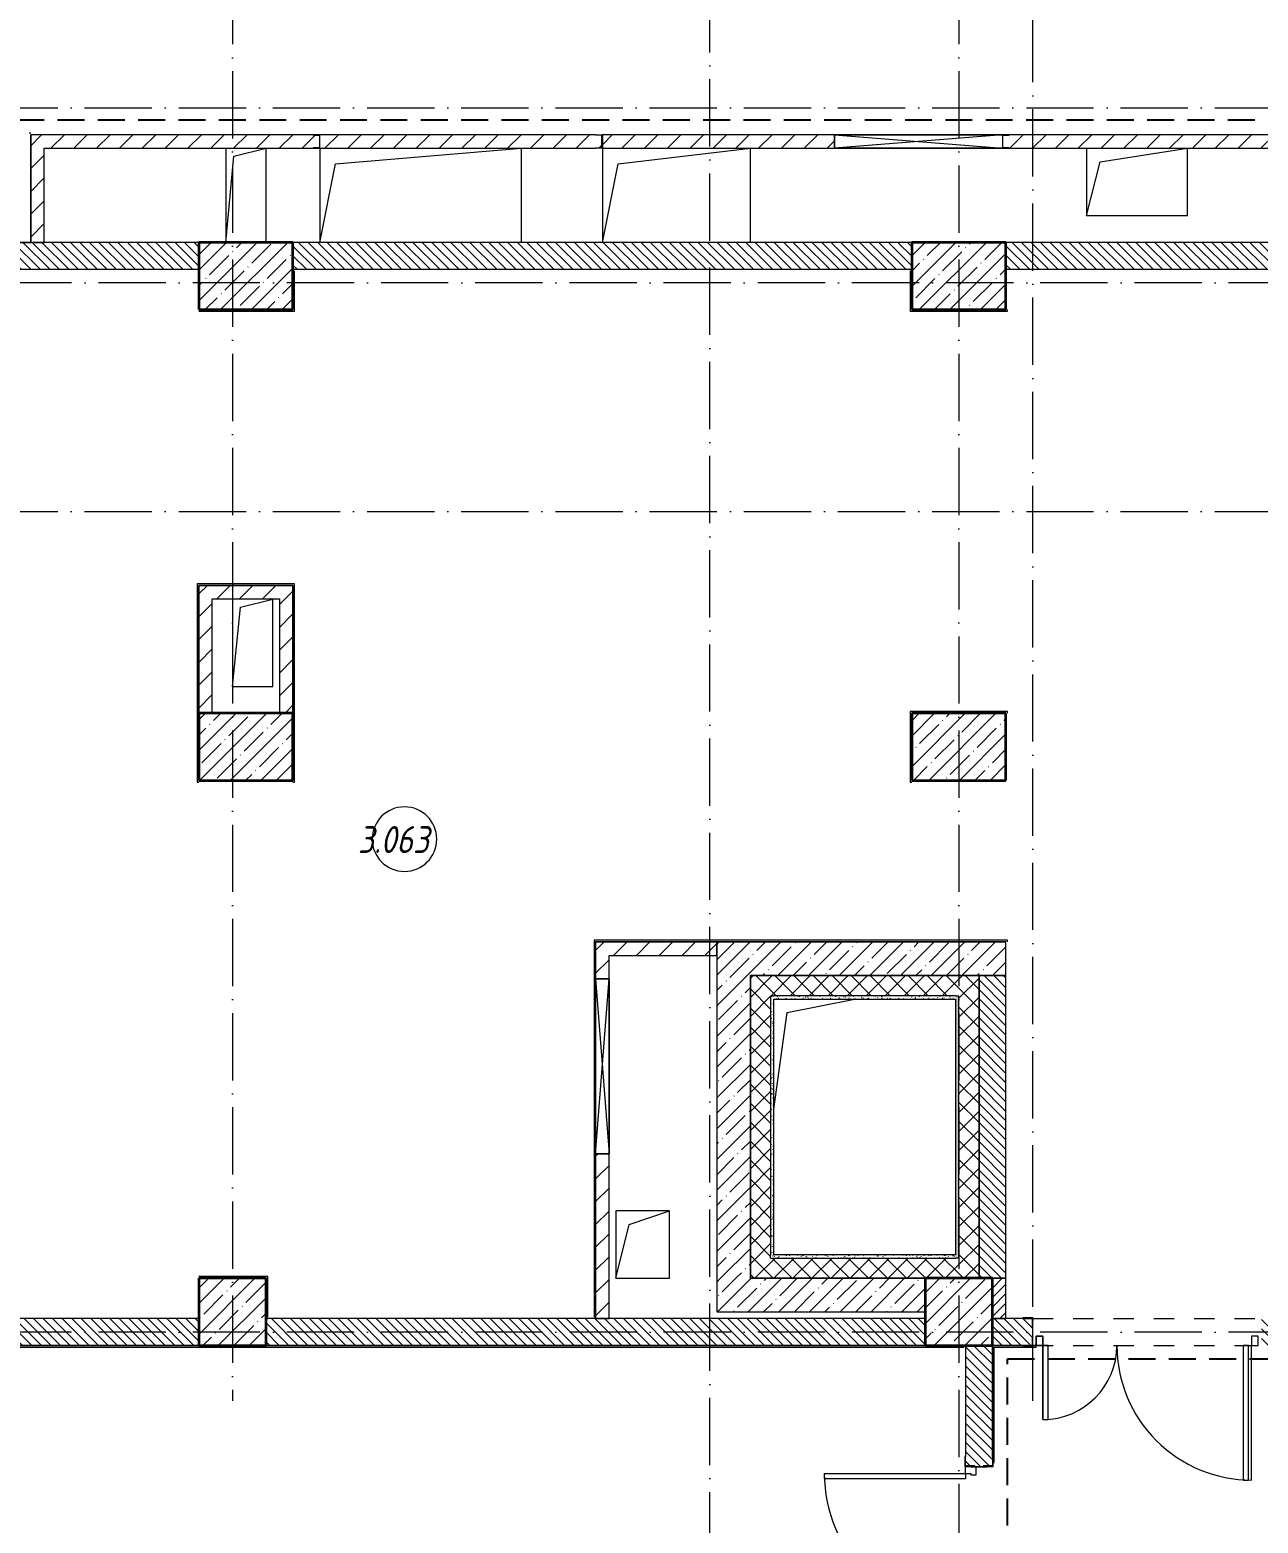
# Model space of a CAD drawing. Header units: millimetres. Extents: x -213536 to 1564669, y -45299 to 942238.
# Drawn here: x 507760 to 516891, y 500582 to 511682 of the extents above; entities that cross this region are included whole.
import ezdxf

# ---------------------------------------------------------------- set-up
doc = ezdxf.new("R2010")
doc.units = ezdxf.units.MM
for name, pattern in [('50_200_ШТРИХ_1Т_ш5_п1_п1_', [700, 500, -100, 0, -100]), ('Штрих короткий', [300, 150, -150]), ('Штриховая _2 мм - 1 мм_', [300, 200, -100])]:
    doc.linetypes.add(name, pattern=pattern)
for name, color, linetype, lineweight in [('0-1', 7, 'Continuous', 5), ('0-2', 7, 'Continuous', 9), ('3) ЖБ 4м', 3, 'Continuous', 30), ('Двери', 7, 'Continuous', 9), ('Каркас_Импост', 7, 'Continuous', 13), ('Марки помещений', 7, 'Continuous', 9), ('Несущие колонны', 7, 'Continuous', 9), ('Несущие колонны-1', 7, 'Continuous', 35), ('Обобщенные модели', 7, 'Continuous', 9), ('Общие ребра', 7, 'Continuous', 9), ('Оси-2', 7, '50_200_ШТРИХ_1Т_ш5_п1_п1_', 9), ('Открывание-1', 7, 'Continuous', 9), ('Панель', 7, 'Continuous', 13), ('Перемычка-1', 7, 'Штрих короткий', 9), ('Стены-1', 7, 'Continuous', 13), ('Штриховка разреза-1', 7, 'Continuous', 9), ('Элементы узлов-2', 7, 'Continuous', 9)]:
    doc.layers.add(name, color=color, linetype=linetype, lineweight=lineweight)
doc.layers.add('СТ-1_1', color=7, linetype='Штриховая _2 мм - 1 мм_', lineweight=90, true_color=0x888888)
doc.layers.add('Штриховка разреза-2', color=7, linetype='Continuous', lineweight=9, true_color=0x787878)
doc.layers.get('0-2').off()
doc.styles.add('ISOCPEUR_I_6', font='isocpeui.ttf', dxfattribs={"width": 0.85, "height": 3.5})
pattern_1 = [(135, (0, 0), (-35.35534, -35.35534), [])]
pattern_2 = [(45, (0, 0), (-84.85281, 84.85281), [])]
pattern_3 = [(45, (0, 0), (-114.04925, 114.04925), []), (45, (114.05, 0), (-114.04925, 114.04925), [201.612, -40.322, 3.353, -36.97])]
pattern_4 = [(0, (0, 0), (81.28, 20.32), [3.353, -57.607, 3.353, -57.607, -325.12]), (0, (0, 0), (81.28, 20.32), [-121.92, 3.353, -118.567, 3.353, -57.607, -142.24]), (0, (0, 0), (81.28, 20.32), [-304.8, 3.353, -37.287, 3.353, -98.247]), (120, (30.48, 10.16), (-58.2376362, 60.230545), [3.353, -57.607, 3.353, -57.607, -325.12]), (120, (30.48, 10.16), (-58.2376362, 60.230545), [-121.92, 3.353, -118.567, 3.353, -57.607, -142.24]), (120, (30.48, 10.16), (-58.2376362, 60.230545), [-304.8, 3.353, -37.287, 3.353, -98.247]), (240, (40.64, 50.8), (-23.0423638, -80.550545), [3.353, -57.607, 3.353, -57.607, -325.12]), (240, (40.64, 50.8), (-23.0423638, -80.550545), [-121.92, 3.353, -118.567, 3.353, -57.607, -142.24]), (240, (40.64, 50.8), (-23.0423638, -80.550545), [-304.8, 3.353, -37.287, 3.353, -98.247])]
pattern_5 = [(45, (0, 0), (-70.71068, 70.71068), []), (135, (0, 0), (-70.71068, -70.71068), [])]

# ---------------------------------------------------------------- blocks, each defined once
blk = doc.blocks.new('Ос 3 эт верх часть')
at = {"layer": 'Оси-2'}
for p, q in [((509266, 535177.6), (509266, 501490.4)), ((512816, 499613), (512816, 535177.6)), ((514666, 535177.6), (514666, 499613)), ((515216, 501490.4), (515216, 534749.3)), ((502566, 511102.4), (535374.3, 511102.4)), ((535374.3, 509802.4), (426847.2, 509802.4)), ((502566, 508102.4), (535374.3, 508102.4)), ((535374.3, 502002.4), (426847.2, 502002.4))]:
    blk.add_line(p, q, dxfattribs=at)
blk = doc.blocks.new('BSC_Колонна _Прямоугольная - 500х500-V27-АИ2_03_План отделки стен 3-го этажа _Часть 1_')
at = {"layer": 'Несущие колонны'}
h = blk.add_hatch(dxfattribs=at)
h.set_pattern_fill('FP_32', color=256, style=0, pattern_type=2)
h.set_pattern_definition([(45, (-85500, -57250), (-114.04925, 114.04925), []), (45, (-85385.95, -57250), (-114.04925, 114.04925), [201.613, -40.323, 3.353, -36.97])])
h.paths.add_polyline_path([(-250, -250), (250, -250), (250, 250), (-250, 250)], flags=0)
at = {"layer": 'Несущие колонны-1'}
for p, q in [((250, 250), (-250, 250)), ((-250, 250), (-250, -250)), ((250, -250), (250, 250)), ((-250, -250), (250, -250))]:
    blk.add_line(p, q, dxfattribs=at)
blk = doc.blocks.new('BSC_Колонна _Прямоугольная - 500х500-V31-АИ2_03_План отделки стен 3-го этажа _Часть 1_')
at = {"layer": 'Несущие колонны'}
h = blk.add_hatch(dxfattribs=at)
h.set_pattern_fill('FP_36', color=256, style=0, pattern_type=2)
h.set_pattern_definition([(45, (-80100, -57250), (-114.04925, 114.04925), []), (45, (-79985.95, -57250), (-114.04925, 114.04925), [201.613, -40.323, 3.353, -36.97])])
h.paths.add_polyline_path([(-250, -250), (250, -250), (250, 250), (-250, 250)], flags=0)
at = {"layer": 'Несущие колонны-1'}
for p, q in [((250, 250), (-250, 250)), ((-250, 250), (-250, -250)), ((250, -250), (250, 250)), ((-250, -250), (250, -250))]:
    blk.add_line(p, q, dxfattribs=at)
blk = doc.blocks.new('BSC_Колонна _Прямоугольная - 500х700-V108-АИ2_03_План отделки стен 3-го этажа _Часть 1_')
at = {"layer": 'Несущие колонны'}
h = blk.add_hatch(dxfattribs=at)
h.set_pattern_fill('FP_106', color=256, style=0, pattern_type=2)
h.set_pattern_definition([(315, (-64950, 80200), (114.04925, 114.04925), []), (315, (-64950, 80085.95), (114.04925, 114.04925), [201.613, -40.323, 3.353, -36.97])])
h.paths.add_polyline_path([(-250, 350), (-250, -350), (250, -350), (250, 350), (167, 350)], flags=0)
at = {"layer": 'Несущие колонны-1'}
for p, q in [((250, 350), (-250, 350)), ((-250, 350), (-250, -350)), ((250, -350), (250, 350)), ((-250, -350), (250, -350))]:
    blk.add_line(p, q, dxfattribs=at)
blk = doc.blocks.new('BSC_Колонна _Прямоугольная - 500х700-V109-АИ2_03_План отделки стен 3-го этажа _Часть 1_')
at = {"layer": 'Несущие колонны'}
h = blk.add_hatch(dxfattribs=at)
h.set_pattern_fill('FP_107', color=256, style=0, pattern_type=2)
h.set_pattern_definition([(315, (-64950, 85500), (114.04925, 114.04925), []), (315, (-64950, 85385.95), (114.04925, 114.04925), [201.613, -40.323, 3.353, -36.97])])
h.paths.add_polyline_path([(-250, -350), (250, -350), (250, 350), (-250, 350)], flags=0)
at = {"layer": 'Несущие колонны-1'}
for p, q in [((250, 350), (-250, 350)), ((-250, 350), (-250, -350)), ((250, -350), (250, 350)), ((-250, -350), (250, -350))]:
    blk.add_line(p, q, dxfattribs=at)
blk = doc.blocks.new('BSC_Колонна _Прямоугольная - 500х700-V125-АИ2_03_План отделки стен 3-го этажа _Часть 1_')
at = {"layer": 'Несущие колонны'}
h = blk.add_hatch(dxfattribs=at)
h.set_pattern_fill('FP_123', color=256, style=0, pattern_type=2)
h.set_pattern_definition([(315, (-61450, 80200), (114.04925, 114.04925), []), (315, (-61450, 80085.95), (114.04925, 114.04925), [201.613, -40.323, 3.353, -36.97])])
h.paths.add_polyline_path([(-250, -350), (250, -350), (250, 350), (-250, 350)], flags=0)
at = {"layer": 'Несущие колонны-1'}
for p, q in [((250, 350), (-250, 350)), ((-250, 350), (-250, -350)), ((250, -350), (250, 350)), ((-250, -350), (250, -350))]:
    blk.add_line(p, q, dxfattribs=at)
blk = doc.blocks.new('BSC_Колонна _Прямоугольная - 500х700-V126-АИ2_03_План отделки стен 3-го этажа _Часть 1_')
at = {"layer": 'Несущие колонны'}
h = blk.add_hatch(dxfattribs=at)
h.set_pattern_fill('FP_124', color=256, style=0, pattern_type=2)
h.set_pattern_definition([(315, (-61450, 85500), (114.04925, 114.04925), []), (315, (-61450, 85385.95), (114.04925, 114.04925), [201.613, -40.323, 3.353, -36.97])])
h.paths.add_polyline_path([(-250, -350), (250, -350), (250, 350), (-250, 350)], flags=0)
at = {"layer": 'Несущие колонны-1'}
for p, q in [((250, 350), (-250, 350)), ((-250, 350), (-250, -350)), ((250, -350), (250, 350)), ((-250, -350), (250, -350))]:
    blk.add_line(p, q, dxfattribs=at)
blk = doc.blocks.new('Проем_Дверь_Прямоугольный - 1700х2400h_дверные проемы-29805302-АИ2_03_План отделки стен 3-го этажа _Часть 1_')
at = {"layer": 'Перемычка-1'}
for p, q in [((850, 100), (-850, 100)), ((850, -100), (-850, -100))]:
    blk.add_line(p, q, dxfattribs=at)
blk = doc.blocks.new('Дверь_СКБ_1Ст_Внутренняя_ШЕР - СОШ_Д-17__Дв_1150x2100h_Лаборантские_ Инструментальные_EI30-28647110-АИ2_03_План отделки стен 3-го этажа _Часть 1_')
at = {"layer": 'Каркас_Импост'}
for p, q in [((-562.5, 100), (-562.5, 20)), ((-562.5, 100), (-512.5, 100)), ((-562.5, 20), (-502.5, 20)), ((-512.5, 100), (-512.5, 60)), ((-502.5, 60), (-512.5, 60)), ((-502.5, 60), (-502.5, 20)), ((527.5, 60), (527.5, 20)), ((537.5, 60), (527.5, 60)), ((527.5, 20), (587.5, 20)), ((537.5, 100), (537.5, 60)), ((537.5, 100), (587.5, 100)), ((587.5, 100), (587.5, 20))]:
    blk.add_line(p, q, dxfattribs=at)
at = {"layer": 'Открывание-1'}
blk.add_arc((537.5, 100), 1050, 90, 180, dxfattribs=at)
at = {"layer": 'Панель'}
for p, q in [((537.5, 1150), (497.5, 1150)), ((497.5, 100), (497.5, 1150)), ((537.5, 1150), (537.5, 100)), ((537.5, 100), (497.5, 100))]:
    blk.add_line(p, q, dxfattribs=at)
blk = doc.blocks.new('Дверь_Витражная_СКБ_2Ст2 - ДВВ_ДАО_СОШ_Классы-V181-АИ2_03_План отделки стен 3-го этажа _Часть 1_')
at = {"layer": 'Двери'}
for p, q in [((-775, 1035), (-775, 35)), ((775, 585), (775, 35))]:
    blk.add_line(p, q, dxfattribs=at)
for centre, radius, start, end in [((-775, 35), 1000, 360, 90), ((775, 35), 550, 90, 180)]:
    blk.add_arc(centre, radius, start, end, dxfattribs=at)
at = {"layer": 'Элементы узлов-2'}
for p, q in [((-713, 1035), (-753, 1035)), ((-753, 1035), (-753, 35)), ((-713, 35), (-713, 1035)), ((775, 585), (735, 585)), ((735, 585), (735, 35)), ((775, 35), (775, 585)), ((-825, 35), (-825, -35)), ((-775, 35), (-825, 35)), ((-775, 35), (-825, 35)), ((-825, 35), (-825, -35)), ((-775, -35), (-775, 35)), ((-775, -35), (-775, 35)), ((-753, 35), (-713, 35)), ((735, 35), (775, 35)), ((775, -35), (775, 35)), ((775, 35), (825, 35)), ((775, 35), (775, -35)), ((825, 35), (775, 35)), ((825, 35), (825, -35)), ((825, -35), (825, 35)), ((-825, -35), (-775, -35)), ((-825, -35), (-775, -35)), ((825, -35), (775, -35)), ((775, -35), (825, -35))]:
    blk.add_line(p, q, dxfattribs=at)
blk = doc.blocks.new('154_Стойка_СКБ_Уголок - СМ-2180_200-28268025-АИ2_03_План отделки стен 3-го этажа _Часть 1_')
at = {"layer": 'Обобщенные модели'}
for p, q in [((125, 156), (125, 81)), ((200, 156), (125, 156)), ((131, 81), (131, 150)), ((131, 150), (200, 150)), ((200, 150), (200, 156)), ((125, 81), (131, 81)), ((131, 19), (125, 19)), ((125, 19), (125, -56)), ((131, -50), (131, 19)), ((125, -56), (200, -56)), ((200, -50), (131, -50)), ((200, -56), (200, -50))]:
    blk.add_line(p, q, dxfattribs=at)
blk = doc.blocks.new('Стойка_Влож_Полоса боковая - Полоса-28213942-АИ2_03_План отделки стен 3-го этажа _Часть 1_')
at = {"layer": 'Обобщенные модели'}
for p, q in [((-5, 60), (0, 60)), ((-5, -60), (-5, 60)), ((0, 31), (0, -31)), ((0, -60), (-5, -60))]:
    blk.add_line(p, q, dxfattribs=at)
blk = doc.blocks.new('Фахверк_СКБ_Уголок - 200_3550-28267367-АИ2_03_План отделки стен 3-го этажа _Часть 1_')
at = {"layer": 'Обобщенные модели'}
for p, q in [((200, 156), (125, 156)), ((125, 156), (125, 81)), ((131, 81), (131, 150)), ((131, 150), (200, 150)), ((200, 150), (200, 156)), ((125, 81), (131, 81)), ((131, 19), (125, 19)), ((125, 19), (125, -56)), ((131, -50), (131, 19)), ((125, -56), (200, -56)), ((200, -50), (131, -50)), ((200, -56), (200, -50))]:
    blk.add_line(p, q, dxfattribs=at)
blk = doc.blocks.new('154_Фахверк_СКБ_Швеллер - Тип_100_3960-28318856-АИ2_03_План отделки стен 3-го этажа _Часть 1_')
at = {"layer": 'Обобщенные модели'}
for p, q in [((175, 50), (125, 50)), ((125, 50), (125, -50)), ((128, 47), (175, 47)), ((128, -47), (128, 47)), ((175, 47), (175, 50)), ((125, -50), (175, -50)), ((175, -47), (128, -47)), ((175, -50), (175, -47))]:
    blk.add_line(p, q, dxfattribs=at)
blk = doc.blocks.new('154_Фахверк_СКБ_Швеллер - Тип_100_3960-28494444-АИ2_03_План отделки стен 3-го этажа _Часть 1_')
at = {"layer": 'Обобщенные модели'}
for p, q in [((125, 50), (175, 50)), ((125, -50), (125, 50)), ((128, 47), (128, -47)), ((175, 47), (128, 47)), ((175, 50), (175, 47)), ((175, -50), (125, -50)), ((128, -47), (175, -47)), ((175, -47), (175, -50))]:
    blk.add_line(p, q, dxfattribs=at)
blk = doc.blocks.new('AR_Отверстие прямоугольное _в плите_ - AR_Отверстие прямоугольное _в плите_-30459803-АИ2_03_План отделки стен 3-го этажа _Часть 1_')
at = {"layer": 'Обобщенные модели'}
for p, q in [((-150, 350), (-150, -350)), ((-90, 290), (150, 350)), ((150, -350), (150, 350)), ((-150, -350), (-90, 290))]:
    blk.add_line(p, q, dxfattribs=at)
blk = doc.blocks.new('AR_Отверстие прямоугольное _в плите_ - AR_Отверстие прямоугольное _в плите_-30552792-АИ2_03_План отделки стен 3-го этажа _Часть 1_')
at = {"layer": 'Обобщенные модели'}
for p, q in [((150, 325), (-150, 325)), ((-150, 325), (-150, -325)), ((-150, -325), (-90, 265)), ((-90, 265), (150, 325)), ((150, -325), (150, 325)), ((-150, -325), (150, -325))]:
    blk.add_line(p, q, dxfattribs=at)
blk = doc.blocks.new('AR_Отверстие прямоугольное _в плите_ - AR_Отверстие прямоугольное _в плите_-30552795-АИ2_03_План отделки стен 3-го этажа _Часть 1_')
at = {"layer": 'Обобщенные модели'}
for p, q in [((-375, 250), (-375, -250)), ((-275, 150), (375, 250)), ((375, -250), (375, 250)), ((-375, -250), (-275, 150)), ((-375, -250), (375, -250))]:
    blk.add_line(p, q, dxfattribs=at)
blk = doc.blocks.new('AR_Отверстие прямоугольное _в плите_ - AR_Отверстие прямоугольное _в плите_-30459445-АИ2_03_План отделки стен 3-го этажа _Часть 1_')
at = {"layer": 'Обобщенные модели'}
for p, q in [((200, 250), (-200, 250)), ((-200, 250), (-200, -250)), ((-100, 150), (200, 250)), ((200, -250), (200, 250)), ((-200, -250), (-100, 150)), ((-200, -250), (200, -250))]:
    blk.add_line(p, q, dxfattribs=at)
blk = doc.blocks.new('AR_Отверстие прямоугольное _в плите_ - AR_Отверстие прямоугольное _в плите_-30552518-АИ2_03_План отделки стен 3-го этажа _Часть 1_')
at = {"layer": 'Обобщенные модели'}
for p, q in [((-550, 850), (-50, 950)), ((-650, 132), (-550, 850))]:
    blk.add_line(p, q, dxfattribs=at)
blk = doc.blocks.new('AR_Отверстие прямоугольное _в плите_ - AR_Отверстие прямоугольное _в плите_-V246-АИ2_03_План отделки стен 3-го этажа _Часть 1_')
at = {"layer": 'Обобщенные модели'}
for p, q in [((-750, 350), (-750, -350)), ((-633, 233), (750, 350)), ((750, -350), (750, 350)), ((-750, -350), (-633, 233))]:
    blk.add_line(p, q, dxfattribs=at)
blk = doc.blocks.new('AR_Отверстие прямоугольное _в плите_ - AR_Отверстие прямоугольное _в плите_-30552744-АИ2_03_План отделки стен 3-го этажа _Часть 1_')
at = {"layer": 'Обобщенные модели'}
for p, q in [((-550, 350), (-550, -350)), ((-433, 233), (550, 350)), ((550, -350), (550, 350)), ((-550, -350), (-433, 233))]:
    blk.add_line(p, q, dxfattribs=at)
blk = doc.blocks.new('AR_Отверстие прямоугольное _в стене_ - AR_Отверстие прямоугольное _в стене__ОВ-36941390-АИ2_03_План отделки стен 3-го этажа _Часть 1_')
at = {"layer": 'Элементы узлов-2'}
for p, q in [((-650, -50), (-650, 50)), ((-650, 50), (650, 50)), ((650, 50), (-650, -50)), ((-650, 50), (650, -50)), ((650, 50), (-650, 50)), ((-650, 50), (-650, -50)), ((650, 50), (650, -50)), ((650, -50), (650, 50)), ((650, -50), (-650, -50)), ((-650, -50), (650, -50))]:
    blk.add_line(p, q, dxfattribs=at)
blk = doc.blocks.new('AR_Отверстие прямоугольное _в стене_ - AR_Отверстие прямоугольное _в стене__ОВ-36940364-АИ2_03_План отделки стен 3-го этажа _Часть 1_')
at = {"layer": 'Элементы узлов-2'}
for p, q in [((-625, -50), (-625, 50)), ((-625, 50), (625, 50)), ((625, 50), (-625, -50)), ((-625, 50), (625, -50)), ((625, 50), (-625, 50)), ((-625, 50), (-625, -50)), ((625, -50), (-625, -50)), ((-625, -50), (625, -50))]:
    blk.add_line(p, q, dxfattribs=at)
blk = doc.blocks.new('0125-Р-ОО-Ш2-АР-о_23_10_2024_rvt-1-АИ2_03_План отделки стен 3-го этажа _Часть 1_')
at = {"layer": 'Штриховка разреза-1'}
h = blk.add_hatch(dxfattribs=at)
h.set_pattern_fill('FP_121', color=256, style=0, pattern_type=2)
h.set_pattern_definition(pattern_2)
h.paths.add_polyline_path([(78700, 65200), (78700, 66000), (78600, 66000), (78600, 65200)], flags=0)
h = blk.add_hatch(dxfattribs=at)
h.set_pattern_fill('FP_121', color=256, style=0, pattern_type=2)
h.set_pattern_definition(pattern_2)
h.paths.add_polyline_path([(88020, 65900), (88020, 66000), (85875, 66000), (85875, 65997), (85828, 65997), (85828, 65903), (85875, 65902), (85875, 65900), (85925, 65900)], flags=0)
h.paths.add_polyline_path([(84575, 65900), (84575, 66000), (82850, 66000), (82850, 65900)], flags=0)
h.paths.add_polyline_path([(82800, 65900), (82800, 65903), (82847, 65903), (82847, 65997), (82800, 65997), (82800, 66000), (80750, 66000), (80750, 65900), (82260, 65900)], flags=0)
h.paths.add_polyline_path([(80700, 65900), (80700, 65903), (80747, 65903), (80747, 65997), (80700, 65997), (80700, 66000), (78700, 66000), (78700, 65900), (80376, 65900)], flags=0)
h = blk.add_hatch(dxfattribs=at)
h.set_pattern_fill('FP_1', color=256, style=0, pattern_type=2)
h.set_pattern_definition(pattern_1)
h.paths.add_polyline_path([(79850, 65000), (79850, 65200), (77100, 65200), (77100, 65000), (78492, 65000)], flags=0)
h = blk.add_hatch(dxfattribs=at)
h.set_pattern_fill('FP_1', color=256, style=0, pattern_type=2)
h.set_pattern_definition(pattern_1)
h.paths.add_polyline_path([(85150, 65000), (85150, 65200), (80550, 65200), (80550, 65000), (82260, 65000)], flags=0)
h = blk.add_hatch(dxfattribs=at)
h.set_pattern_fill('FP_1', color=256, style=0, pattern_type=2)
h.set_pattern_definition(pattern_1)
h.paths.add_polyline_path([(88120, 65000), (88120, 65200), (85850, 65200), (85850, 65000)], flags=0)
h = blk.add_hatch(dxfattribs=at)
h.set_pattern_fill('FP_121', color=256, style=0, pattern_type=2)
h.set_pattern_definition(pattern_2)
h.paths.add_polyline_path([(79950, 61700), (79950, 62650), (79850, 62650), (79850, 61700)], flags=0)
h = blk.add_hatch(dxfattribs=at)
h.set_pattern_fill('FP_121', color=256, style=0, pattern_type=2)
h.set_pattern_definition(pattern_2)
h.paths.add_polyline_path([(80450, 62550), (80450, 62650), (79950, 62650), (79950, 62550)], flags=0)
h = blk.add_hatch(dxfattribs=at)
h.set_pattern_fill('FP_121', color=256, style=0, pattern_type=2)
h.set_pattern_definition(pattern_2)
h.paths.add_polyline_path([(80450, 61700), (80550, 61700), (80550, 62650), (80450, 62650), (80450, 61718)], flags=0)
h = blk.add_hatch(dxfattribs=at)
h.set_pattern_fill('FP_121', color=256, style=0, pattern_type=2)
h.set_pattern_definition(pattern_2)
h.paths.add_polyline_path([(82800, 57200), (82900, 57200), (82900, 58425), (82800, 58425), (82800, 58319)], flags=0)
h.paths.add_polyline_path([(82800, 59725), (82900, 59725), (82900, 60000), (82800, 60000)], flags=0)
h = blk.add_hatch(dxfattribs=at)
h.set_pattern_fill('FP_121', color=256, style=0, pattern_type=2)
h.set_pattern_definition(pattern_2)
h.paths.add_polyline_path([(83700, 59900), (83700, 60000), (82900, 60000), (82900, 59900)], flags=0)
h = blk.add_hatch(dxfattribs=at)
h.set_pattern_fill('FP_2', color=256, style=0, pattern_type=2)
h.set_pattern_definition(pattern_3)
h.paths.add_polyline_path([(83700, 57500), (83950, 57500), (83950, 60000), (83700, 60000), (83700, 58319)], flags=0)
h = blk.add_hatch(dxfattribs=at)
h.set_pattern_fill('FP_2', color=256, style=0, pattern_type=2)
h.set_pattern_definition(pattern_3)
h.paths.add_polyline_path([(85850, 59750), (85850, 60000), (83950, 60000), (83950, 59750)], flags=0)
h = blk.add_hatch(dxfattribs=at)
h.set_pattern_fill('FP_50', color=256, style=0, pattern_type=2)
h.set_pattern_definition(pattern_5)
h.paths.add_polyline_path([(84100, 57650), (84100, 59750), (83950, 59750), (83950, 57650)], flags=0)
h = blk.add_hatch(dxfattribs=at)
h.set_pattern_fill('FP_50', color=256, style=0, pattern_type=2)
h.set_pattern_definition(pattern_5)
h.paths.add_polyline_path([(84125, 59600), (85500, 59600), (85500, 59750), (84100, 59750), (84100, 59600)], flags=0)
h = blk.add_hatch(dxfattribs=at)
h.set_pattern_fill('FP_50', color=256, style=0, pattern_type=2)
h.set_pattern_definition(pattern_5)
h.paths.add_polyline_path([(85500, 57500), (85650, 57500), (85650, 59750), (85500, 59750), (85500, 57650)], flags=0)
h = blk.add_hatch(dxfattribs=at)
h.set_pattern_fill('FP_1', color=256, style=0, pattern_type=2)
h.set_pattern_definition(pattern_1)
h.paths.add_polyline_path([(85850, 57500), (85850, 59750), (85650, 59750), (85650, 57500), (85750, 57500)], flags=0)
h = blk.add_hatch(dxfattribs=at)
h.set_pattern_fill('FP_50', color=256, style=0, pattern_type=2)
h.set_pattern_definition(pattern_5)
h.paths.add_polyline_path([(85475, 57500), (85500, 57500), (85500, 57650), (83950, 57650), (83950, 57500), (85250, 57500)], flags=0)
h = blk.add_hatch(dxfattribs=at)
h.set_pattern_fill('FP_2', color=256, style=0, pattern_type=2)
h.set_pattern_definition(pattern_3)
h.paths.add_polyline_path([(85250, 57250), (85250, 57500), (83700, 57500), (83700, 57250), (84145, 57250)], flags=0)
h = blk.add_hatch(dxfattribs=at)
h.set_pattern_fill('FP_38', color=256, style=0, pattern_type=2)
h.set_pattern_definition([(45, (0, 0), (-35.35534, 35.35534), [])])
h.paths.add_polyline_path([(85850, 57200), (85850, 57500), (85750, 57500), (85750, 57200)], flags=0)
h = blk.add_hatch(dxfattribs=at)
h.set_pattern_fill('FP_1', color=256, style=0, pattern_type=2)
h.set_pattern_definition(pattern_1)
h.paths.add_polyline_path([(79850, 57000), (79850, 57200), (77350, 57200), (77350, 57000), (78492, 57000)], flags=0)
h = blk.add_hatch(dxfattribs=at)
h.set_pattern_fill('FP_1', color=256, style=0, pattern_type=2)
h.set_pattern_definition(pattern_1)
h.paths.add_polyline_path([(85250, 57000), (85250, 57200), (80350, 57200), (80350, 57000), (84145, 57000)], flags=0)
h = blk.add_hatch(dxfattribs=at)
h.set_pattern_fill('FP_1', color=256, style=0, pattern_type=2)
h.set_pattern_definition(pattern_1)
h.paths.add_polyline_path([(87750, 57000), (88200, 57000), (88200, 57200), (87750, 57200)], flags=0)
h.paths.add_polyline_path([(85750, 57000), (86044, 57000), (86044, 57069), (86050, 57069), (86050, 57131), (86044, 57131), (86044, 57200), (85750, 57200)], flags=0)
h = blk.add_hatch(dxfattribs=at)
h.set_pattern_fill('FP_1', color=256, style=0, pattern_type=2)
h.set_pattern_definition(pattern_1)
h.paths.add_polyline_path([(85550, 54000), (85750, 54000), (85750, 54944), (85681, 54944), (85681, 54950), (85619, 54950), (85619, 54944), (85550, 54944), (85550, 54875)], flags=0)
h.paths.add_polyline_path([(85681, 56100), (85681, 56106), (85750, 56106), (85750, 57000), (85550, 57000), (85550, 56106), (85619, 56106), (85619, 56100)], flags=0)
at = {"layer": 'Штриховка разреза-2'}
h = blk.add_hatch(dxfattribs=at)
h.set_pattern_fill('FP_148', color=256, style=0, pattern_type=2)
h.set_pattern_definition(pattern_4)
h.paths.add_polyline_path([(84100, 57675), (84125, 57675), (84125, 59600), (84100, 59600), (84100, 58319)], flags=0)
h = blk.add_hatch(dxfattribs=at)
h.set_pattern_fill('FP_148', color=256, style=0, pattern_type=2)
h.set_pattern_definition(pattern_4)
h.paths.add_polyline_path([(85475, 59575), (85475, 59600), (84125, 59600), (84125, 59575)], flags=0)
h = blk.add_hatch(dxfattribs=at)
h.set_pattern_fill('FP_148', color=256, style=0, pattern_type=2)
h.set_pattern_definition(pattern_4)
h.paths.add_polyline_path([(85475, 57650), (85500, 57650), (85500, 59600), (85475, 59600), (85475, 57675)], flags=0)
h = blk.add_hatch(dxfattribs=at)
h.set_pattern_fill('FP_148', color=256, style=0, pattern_type=2)
h.set_pattern_definition(pattern_4)
h.paths.add_polyline_path([(85475, 57650), (85475, 57675), (84100, 57675), (84100, 57650), (84145, 57650)], flags=0)
at = {"layer": 'Общие ребра'}
for p, q in [((84100, 59600), (84100, 57675)), ((84100, 59600), (84125, 59600)), ((85475, 59600), (84125, 59600)), ((85475, 59600), (85500, 59600)), ((85500, 57650), (85500, 59600)), ((84100, 57650), (84100, 57675)), ((84100, 57650), (85475, 57650)), ((85500, 57650), (85475, 57650))]:
    blk.add_line(p, q, dxfattribs=at)
at = {"layer": 'Стены-1'}
for p, q in [((78700, 66000), (78600, 66000)), ((78600, 66000), (78600, 65200)), ((80700, 66000), (78700, 66000)), ((82800, 66000), (80750, 66000)), ((84575, 66000), (82850, 66000)), ((88020, 66000), (85875, 66000)), ((78700, 65900), (80700, 65900)), ((78700, 65200), (78700, 65900)), ((80750, 65900), (82800, 65900)), ((82850, 65900), (84575, 65900)), ((85875, 65900), (88020, 65900)), ((79850, 65200), (77300, 65200)), ((78600, 65200), (78700, 65200)), ((85150, 65200), (80550, 65200)), ((88120, 65200), (85850, 65200)), ((77100, 65000), (79850, 65000)), ((80550, 65000), (85150, 65000)), ((85850, 65000), (88120, 65000)), ((79950, 62650), (79850, 62650)), ((79850, 62650), (79850, 61700)), ((80450, 62650), (79950, 62650)), ((80550, 62650), (80450, 62650)), ((80550, 61700), (80550, 62650)), ((79950, 61700), (79950, 62550)), ((79950, 62550), (80450, 62550)), ((80450, 62550), (80450, 61700)), ((82900, 60000), (82800, 60000)), ((82800, 60000), (82800, 59725)), ((83700, 60000), (82900, 60000)), ((83700, 60000), (83700, 57500)), ((83950, 60000), (83700, 60000)), ((83700, 59900), (83700, 60000)), ((85850, 60000), (83950, 60000)), ((85850, 59750), (85850, 60000)), ((82900, 59725), (82900, 59900)), ((82900, 59900), (83700, 59900)), ((83950, 57500), (83950, 59750)), ((83950, 59750), (85850, 59750)), ((84100, 59750), (83950, 59750)), ((83950, 59750), (83950, 57675)), ((84125, 59750), (84100, 59750)), ((85475, 59750), (84125, 59750)), ((85500, 59750), (85475, 59750)), ((85650, 59750), (85500, 59750)), ((85650, 59750), (85650, 57500)), ((85850, 59750), (85650, 59750)), ((85650, 57500), (85650, 59750)), ((85850, 57500), (85850, 59750)), ((84125, 57675), (84125, 59575)), ((84125, 59575), (85475, 59575)), ((85475, 59575), (85475, 57675)), ((82800, 58425), (82800, 57200)), ((82900, 57200), (82900, 58425)), ((83950, 57675), (83950, 57650)), ((83950, 57650), (83950, 57500)), ((85475, 57675), (84125, 57675)), ((83700, 57500), (83700, 57250)), ((85250, 57500), (83950, 57500)), ((83950, 57500), (85250, 57500)), ((85750, 57500), (85850, 57500)), ((85850, 57500), (85750, 57500)), ((85850, 57200), (85850, 57500)), ((79850, 57200), (77350, 57200)), ((85250, 57200), (80350, 57200)), ((82800, 57200), (82900, 57200)), ((83700, 57250), (85250, 57250)), ((85975, 57200), (85750, 57200)), ((85750, 57200), (85850, 57200)), ((86050, 57069), (86050, 57131)), ((77350, 57000), (79850, 57000)), ((80350, 57000), (85250, 57000)), ((85550, 57000), (85550, 56175)), ((85750, 56175), (85750, 57000)), ((85750, 57000), (85975, 57000))]:
    blk.add_line(p, q, dxfattribs=at)
at = {"layer": '0-2'}
for name, p, rotation in [('154_Фахверк_СКБ_Швеллер - Тип_100_3960-28318856-АИ2_03_План отделки стен 3-го этажа _Часть 1_', (80875, 65950), 180), ('154_Фахверк_СКБ_Швеллер - Тип_100_3960-28494444-АИ2_03_План отделки стен 3-го этажа _Часть 1_', (82975, 65950), 180), ('BSC_Колонна _Прямоугольная - 500х700-V108-АИ2_03_План отделки стен 3-го этажа _Часть 1_', (80200, 64950), 89.9999999999999), ('BSC_Колонна _Прямоугольная - 500х700-V109-АИ2_03_План отделки стен 3-го этажа _Часть 1_', (85500, 64950), 89.9999999999999), ('BSC_Колонна _Прямоугольная - 500х700-V125-АИ2_03_План отделки стен 3-го этажа _Часть 1_', (80200, 61450), 89.9999999999999), ('BSC_Колонна _Прямоугольная - 500х700-V126-АИ2_03_План отделки стен 3-го этажа _Часть 1_', (85500, 61450), 89.9999999999999), ('AR_Отверстие прямоугольное _в стене_ - AR_Отверстие прямоугольное _в стене__ОВ-36941390-АИ2_03_План отделки стен 3-го этажа _Часть 1_', (82850, 59075), 89.99999999999987), ('Фахверк_СКБ_Уголок - 200_3550-28267367-АИ2_03_План отделки стен 3-го этажа _Часть 1_', (86175, 57150), 180), ('Проем_Дверь_Прямоугольный - 1700х2400h_дверные проемы-29805302-АИ2_03_План отделки стен 3-го этажа _Часть 1_', (86900, 57100), 180), ('Дверь_Витражная_СКБ_2Ст2 - ДВВ_ДАО_СОШ_Классы-V181-АИ2_03_План отделки стен 3-го этажа _Часть 1_', (86900, 57035), 180), ('154_Стойка_СКБ_Уголок - СМ-2180_200-28268025-АИ2_03_План отделки стен 3-го этажа _Часть 1_', (85700, 55975), 89.99999999999993), ('Дверь_СКБ_1Ст_Внутренняя_ШЕР - СОШ_Д-17__Дв_1150x2100h_Лаборантские_ Инструментальные_EI30-28647110-АИ2_03_План отделки стен 3-го этажа _Часть 1_', (85650, 55512), 89.99999999999993), ('Стойка_Влож_Полоса боковая - Полоса-28213942-АИ2_03_План отделки стен 3-го этажа _Часть 1_', (85650, 56100), 89.99999999999994)]:
    blk.add_blockref(name, p, dxfattribs=dict(at, rotation=rotation))
for name, p in [('AR_Отверстие прямоугольное _в стене_ - AR_Отверстие прямоугольное _в стене__ОВ-36940364-АИ2_03_План отделки стен 3-го этажа _Часть 1_', (85200, 65950)), ('154_Фахверк_СКБ_Швеллер - Тип_100_3960-28318856-АИ2_03_План отделки стен 3-го этажа _Часть 1_', (85700, 65950)), ('AR_Отверстие прямоугольное _в плите_ - AR_Отверстие прямоугольное _в плите_-30459803-АИ2_03_План отделки стен 3-го этажа _Часть 1_', (80200, 65550)), ('AR_Отверстие прямоугольное _в плите_ - AR_Отверстие прямоугольное _в плите_-V246-АИ2_03_План отделки стен 3-го этажа _Часть 1_', (81500, 65550)), ('AR_Отверстие прямоугольное _в плите_ - AR_Отверстие прямоугольное _в плите_-30552744-АИ2_03_План отделки стен 3-го этажа _Часть 1_', (83400, 65550)), ('AR_Отверстие прямоугольное _в плите_ - AR_Отверстие прямоугольное _в плите_-30552795-АИ2_03_План отделки стен 3-го этажа _Часть 1_', (86825, 65650)), ('AR_Отверстие прямоугольное _в плите_ - AR_Отверстие прямоугольное _в плите_-30552792-АИ2_03_План отделки стен 3-го этажа _Часть 1_', (80250, 62224)), ('AR_Отверстие прямоугольное _в плите_ - AR_Отверстие прямоугольное _в плите_-30552518-АИ2_03_План отделки стен 3-го этажа _Часть 1_', (84775, 58625)), ('AR_Отверстие прямоугольное _в плите_ - AR_Отверстие прямоугольное _в плите_-30459445-АИ2_03_План отделки стен 3-го этажа _Часть 1_', (83150, 57750)), ('BSC_Колонна _Прямоугольная - 500х500-V31-АИ2_03_План отделки стен 3-го этажа _Часть 1_', (80100, 57250)), ('BSC_Колонна _Прямоугольная - 500х500-V27-АИ2_03_План отделки стен 3-го этажа _Часть 1_', (85500, 57250))]:
    blk.add_blockref(name, p, dxfattribs=at)
blk = doc.blocks.new('AI_Марка_Помещение_х1__Общий_E___ISO-2_1K_ - Номер-16210215-АИ2_03_План отделки стен 3-го этажа _Часть 1_')
at = {"layer": 'Марки помещений'}
for start, end in [(360, 180), (180, 360)]:
    blk.add_arc((0.04, 0.31), 2.4, start, end, dxfattribs=at)
blk = doc.blocks.new('3этВверх')
at = {"layer": 'СТ-1_1', "lineweight": 25}
for p, q in [((507666, 511014), (517398, 511014)), ((515028, 490664), (515028, 501803)), ((515028, 501802), (524654, 501802))]:
    blk.add_line(p, q, dxfattribs=at)
at = {"layer": 'Стены-1'}
for p, q in [((507766, 510914), (507754, 510914)), ((507766, 510102), (507766, 510902)), ((506466, 510102), (507766, 510102)), ((509728, 509902), (509716, 509902)), ((509728, 509590), (509728, 509890)), ((514304, 509890), (514304, 509590)), ((515028, 509590), (515028, 509602)), ((509016, 509590), (509728, 509590)), ((514304, 509590), (515028, 509590)), ((509004, 507564), (509004, 506090)), ((509728, 507564), (509004, 507564)), ((509016, 506602), (509016, 507552)), ((509016, 507552), (509716, 507552)), ((509716, 507552), (509716, 506602)), ((509728, 506090), (509728, 507564)), ((514304, 506614), (514304, 506090)), ((515028, 506614), (514304, 506614)), ((515028, 506602), (515028, 506614)), ((509004, 506090), (509016, 506090)), ((509716, 506090), (509728, 506090)), ((514304, 506090), (514316, 506090)), ((511954, 504914), (511954, 502114)), ((515028, 504914), (511954, 504914)), ((511966, 504627), (511966, 504902)), ((511966, 504902), (515016, 504902)), ((515028, 504902), (515028, 504914)), ((511966, 502114), (511966, 503327)), ((509528, 502414), (509016, 502414)), ((509528, 502114), (509528, 502414)), ((509516, 502102), (509528, 502102)), ((509016, 501902), (506516, 501902)), ((506528, 501890), (514704, 501890)), ((514416, 501902), (509516, 501902)), ((514716, 501890), (514716, 501902)), ((514916, 501902), (514916, 501077)), ((515141, 501902), (514916, 501902)), ((514928, 501032), (514928, 501890)), ((514928, 501890), (515241, 501890)), ((515241, 501902), (515216, 501902)), ((515241, 501890), (515241, 501902)), ((514922, 501032), (514928, 501032))]:
    blk.add_line(p, q, dxfattribs=at)
at = {"layer": '0-1'}
blk.add_blockref('0125-Р-ОО-Ш2-АР-о_23_10_2024_rvt-1-АИ2_03_План отделки стен 3-го этажа _Часть 1_', (429166, 444902), dxfattribs=at)
at = {"layer": 'Марки помещений', "xscale": 99.99999999999993, "yscale": 99.99999999999993, "zscale": 99.99999999999993}
blk.add_blockref('AI_Марка_Помещение_х1__Общий_E___ISO-2_1K_ - Номер-16210215-АИ2_03_План отделки стен 3-го этажа _Часть 1_', (510541, 505635), dxfattribs=at)
at = {"layer": 'Марки помещений', "insert": (510198, 505763), "char_height": 200, "width": 785.65, "attachment_point": 1, "style": 'ISOCPEUR_I_6'}
blk.add_mtext('3.063', dxfattribs=at)

msp = doc.modelspace()

# ---------------------------------------------------------------- block references
at = {"color": 5, "lineweight": 30}
msp.add_blockref('Ос 3 эт верх часть', (0, 0), dxfattribs=at)
at = {"layer": '3) ЖБ 4м'}
msp.add_blockref('3этВверх', (0, 0), dxfattribs=at)

doc.saveas('drawing.dxf')
